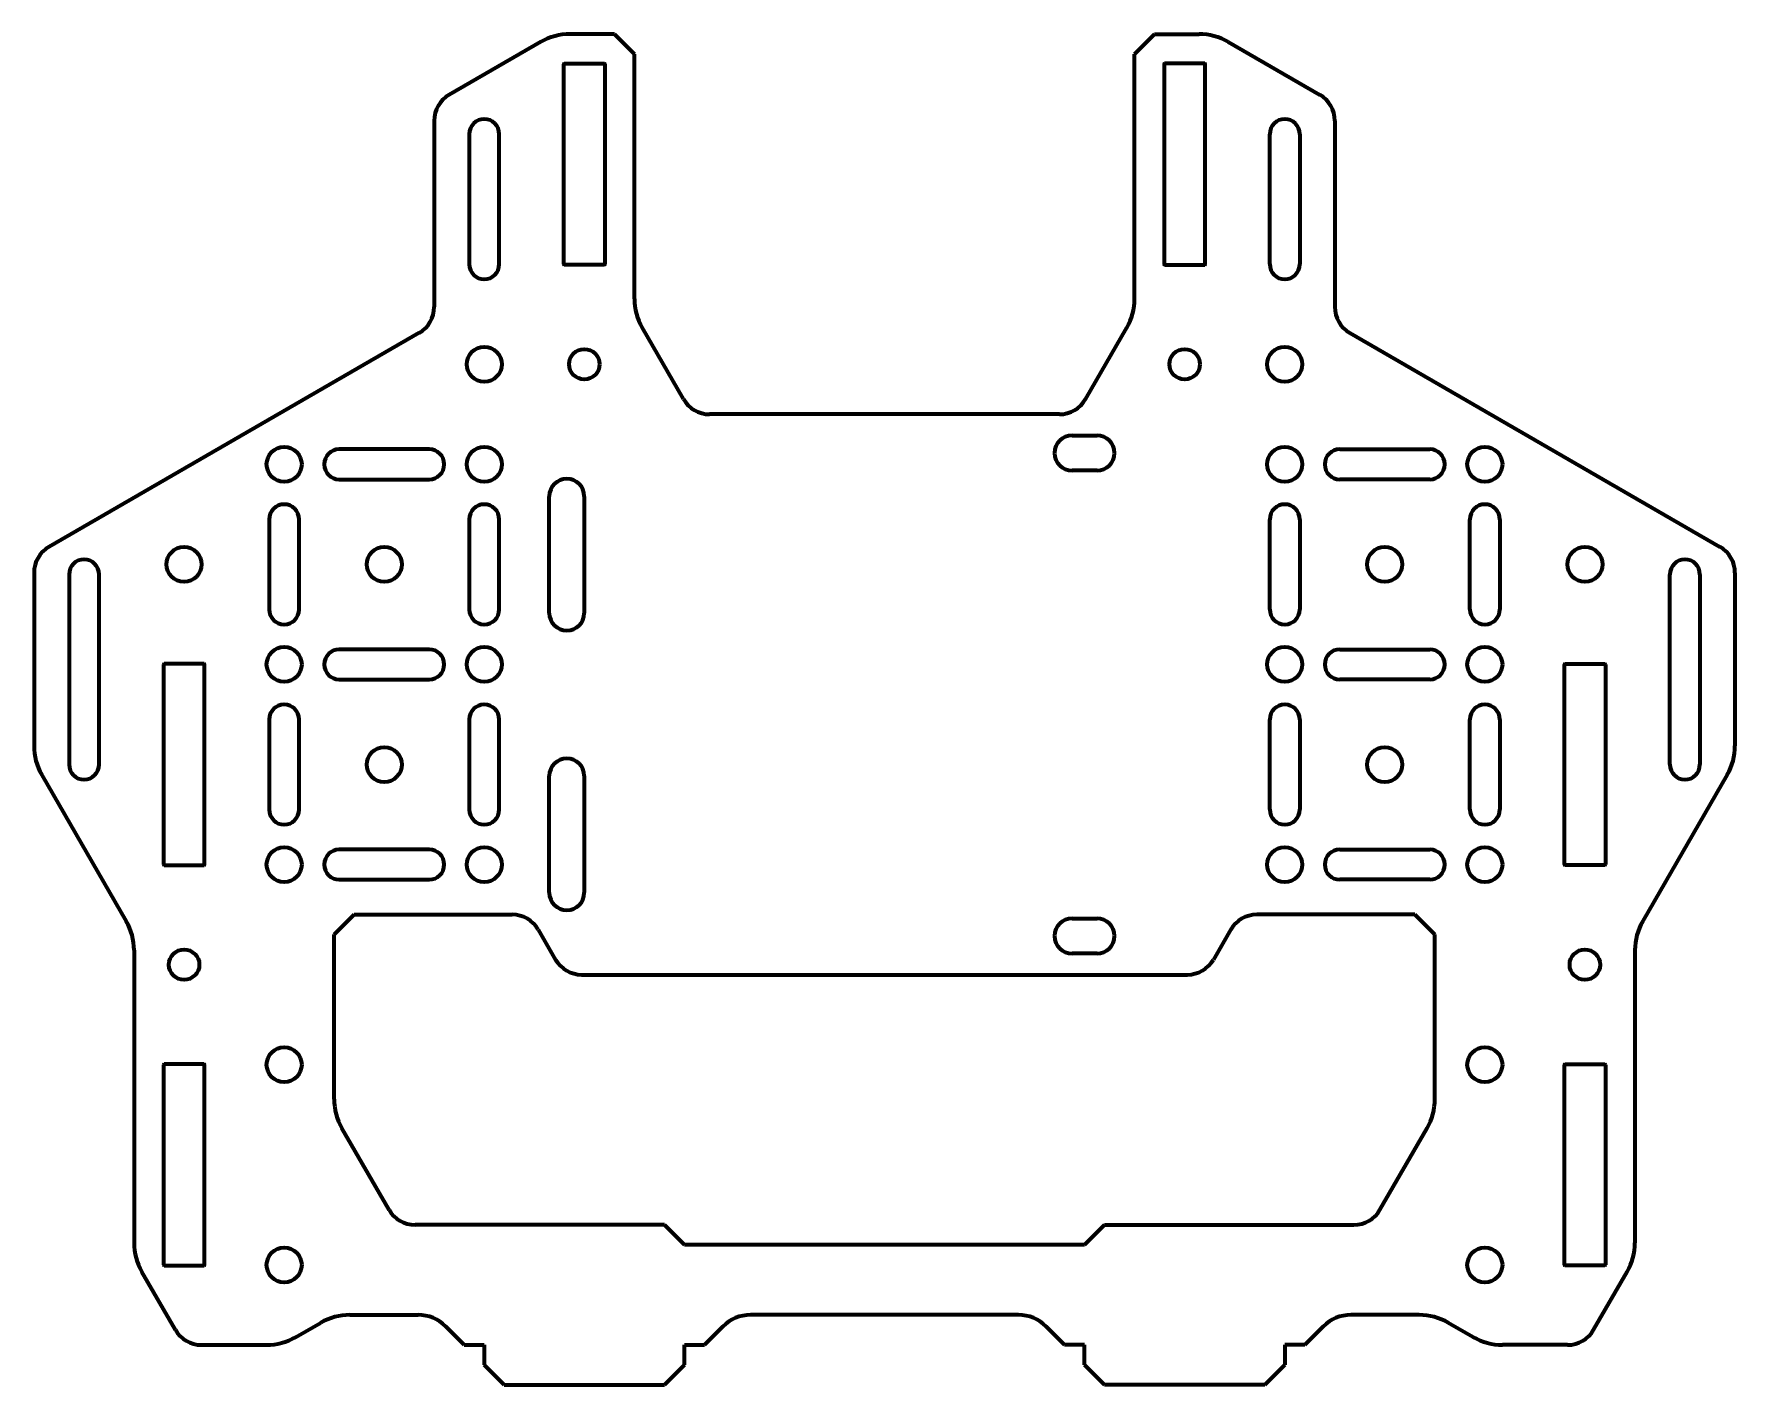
# Model space of a CAD drawing. Header units: millimetres. Extents: x -85 to 85, y -68 to 68.
import ezdxf

# ---------------------------------------------------------------- set-up
doc = ezdxf.new("R2010")
doc.units = ezdxf.units.MM
doc.linetypes.add('K5LT_BASIC', pattern=[0])
doc.layers.add('Системный слой (1)', color=251, linetype='Continuous', true_color=0x6c6c6c)

msp = doc.modelspace()

# ---------------------------------------------------------------- linework, layer by layer
at = {"layer": 'Системный слой (1)', "color": 150, "linetype": 'K5LT_BASIC', "lineweight": 80, "true_color": 0x0080ff}
for p, q in [((-34.34, 66.72), (-43.5, 61.44)), ((-27, 67.5), (-31.45, 67.5)), ((-27, 67.5), (-25, 65.5)), ((27, 67.5), (25, 65.5)), ((27, 67.5), (31.45, 67.5)), ((34.34, 66.72), (43.5, 61.44)), ((-25, 41.05), (-25, 65.5)), ((25, 41.05), (25, 65.5)), ((-32.05, 44.5), (-32.05, 64.5)), ((-32, 64.55), (-28, 64.55)), ((-27.95, 64.5), (-27.95, 44.5)), ((27.95, 64.5), (27.95, 44.5)), ((32, 64.55), (28, 64.55)), ((32.05, 44.5), (32.05, 64.5)), ((-45, 58.84), (-45, 40.23)), ((45, 58.84), (45, 40.23)), ((-41.5, 57.5), (-41.5, 44.5)), ((-38.5, 44.5), (-38.5, 57.5)), ((38.5, 44.5), (38.5, 57.5)), ((41.5, 57.5), (41.5, 44.5)), ((-28, 44.45), (-32, 44.45)), ((28, 44.45), (32, 44.45)), ((-46.5, 37.63), (-83.5, 16.27)), ((-20.09, 31), (-24.22, 38.16)), ((20.09, 31), (24.22, 38.16)), ((46.5, 37.63), (83.5, 16.27)), ((17.49, 29.5), (-17.49, 29.5)), ((18.75, 27.38), (21.25, 27.38)), ((-45.5, 26), (-54.5, 26)), ((45.5, 26), (54.5, 26)), ((21.25, 23.88), (18.75, 23.88)), ((-54.5, 23), (-45.5, 23)), ((54.5, 23), (45.5, 23)), ((-33.5, 9.64), (-33.5, 21.3)), ((-30, 21.3), (-30, 9.64)), ((-61.5, 19), (-61.5, 10)), ((-58.5, 10), (-58.5, 19)), ((-41.5, 19), (-41.5, 10)), ((-38.5, 10), (-38.5, 19)), ((38.5, 10), (38.5, 19)), ((41.5, 19), (41.5, 10)), ((58.5, 10), (58.5, 19)), ((61.5, 19), (61.5, 10)), ((-85, 13.67), (-85, -3.63)), ((85, 13.67), (85, -3.63)), ((-81.5, 13.5), (-81.5, -5.5)), ((-78.5, -5.5), (-78.5, 13.5)), ((78.5, -5.5), (78.5, 13.5)), ((81.5, 13.5), (81.5, -5.5)), ((-45.5, 6), (-54.5, 6)), ((45.5, 6), (54.5, 6)), ((-72.05, 4.5), (-72.05, -15.5)), ((-68, 4.55), (-72, 4.55)), ((-67.95, -15.5), (-67.95, 4.5)), ((67.95, -15.5), (67.95, 4.5)), ((68, 4.55), (72, 4.55)), ((72.05, 4.5), (72.05, -15.5)), ((-54.5, 3), (-45.5, 3)), ((54.5, 3), (45.5, 3)), ((-61.5, -1), (-61.5, -10)), ((-58.5, -10), (-58.5, -1)), ((-41.5, -1), (-41.5, -10)), ((-38.5, -10), (-38.5, -1)), ((38.5, -10), (38.5, -1)), ((41.5, -1), (41.5, -10)), ((58.5, -10), (58.5, -1)), ((61.5, -1), (61.5, -10)), ((-84.22, -6.52), (-75.78, -21.16)), ((-33.5, -18.3), (-33.5, -6.64)), ((-30, -6.64), (-30, -18.3)), ((84.22, -6.52), (75.78, -21.16)), ((-45.5, -14), (-54.5, -14)), ((45.5, -14), (54.5, -14)), ((-72, -15.55), (-68, -15.55)), ((54.5, -17), (45.5, -17)), ((72, -15.55), (68, -15.55)), ((-54.5, -17), (-45.5, -17)), ((-53, -20.5), (-55, -22.5)), ((-53, -20.5), (-37.2, -20.5)), ((-34.6, -22), (-32.87, -25)), ((18.75, -20.88), (21.25, -20.88)), ((34.6, -22), (32.87, -25)), ((53, -20.5), (37.2, -20.5)), ((53, -20.5), (55, -22.5)), ((-55, -38.95), (-55, -22.5)), ((55, -38.95), (55, -22.5)), ((-75, -24.05), (-75, -53.29)), ((21.25, -24.38), (18.75, -24.38)), ((75, -24.05), (75, -53.29)), ((-30.27, -26.5), (30.27, -26.5)), ((-72.05, -35.5), (-72.05, -55.5)), ((-68, -35.45), (-72, -35.45)), ((-67.95, -55.5), (-67.95, -35.5)), ((67.95, -55.5), (67.95, -35.5)), ((68, -35.45), (72, -35.45)), ((72.05, -35.5), (72.05, -55.5)), ((-49.52, -50), (-54.22, -41.84)), ((49.52, -50), (54.22, -41.84)), ((-22, -51.5), (-46.92, -51.5)), ((-22, -51.5), (-20, -53.5)), ((22, -51.5), (20, -53.5)), ((22, -51.5), (46.92, -51.5)), ((20, -53.5), (-20, -53.5)), ((-72, -55.55), (-68, -55.55)), ((72, -55.55), (68, -55.55)), ((-70.87, -62), (-74.22, -56.18)), ((70.87, -62), (74.22, -56.18)), ((-53.45, -60.5), (-46.62, -60.5)), ((13.38, -60.5), (-13.38, -60.5)), ((53.45, -60.5), (46.62, -60.5)), ((-58.85, -62.72), (-56.34, -61.28)), ((-43.85, -61.65), (-42, -63.5)), ((-18, -63.5), (-16.15, -61.65)), ((18, -63.5), (16.15, -61.65)), ((43.85, -61.65), (42, -63.5)), ((58.85, -62.72), (56.34, -61.28)), ((-68.27, -63.5), (-61.75, -63.5)), ((-42, -63.5), (-40, -63.5)), ((-40, -63.5), (-40, -65.5)), ((-20, -63.5), (-18, -63.5)), ((-20, -65.5), (-20, -63.5)), ((20, -63.5), (18, -63.5)), ((20, -65.5), (20, -63.5)), ((42, -63.5), (40, -63.5)), ((40, -63.5), (40, -65.5)), ((68.27, -63.5), (61.75, -63.5)), ((-38, -67.5), (-40, -65.5)), ((-20, -65.5), (-22, -67.5)), ((20, -65.5), (22, -67.5)), ((38, -67.5), (40, -65.5)), ((-38, -67.5), (-22, -67.5)), ((38, -67.5), (22, -67.5))]:
    msp.add_line(p, q, dxfattribs=at)
for centre, radius in [((-40, 34.5), 1.75), ((-30, 34.5), 1.52), ((30, 34.5), 1.52), ((40, 34.5), 1.75), ((-60, 24.5), 1.75), ((-40, 24.5), 1.75), ((40, 24.5), 1.75), ((60, 24.5), 1.75), ((-70, 14.5), 1.75), ((-50, 14.5), 1.75), ((50, 14.5), 1.75), ((70, 14.5), 1.75), ((-60, 4.5), 1.75), ((-40, 4.5), 1.75), ((40, 4.5), 1.75), ((60, 4.5), 1.75), ((-50, -5.5), 1.75), ((50, -5.5), 1.75), ((-60, -15.5), 1.75), ((-40, -15.5), 1.75), ((40, -15.5), 1.75), ((60, -15.5), 1.75), ((-70, -25.5), 1.52), ((70, -25.5), 1.52), ((-60, -35.5), 1.75), ((60, -35.5), 1.75), ((-60, -55.5), 1.75), ((60, -55.5), 1.75)]:
    msp.add_circle(centre, radius, dxfattribs=at)
for centre, radius, start, end in [((-31.45, 61.7), 5.8, 90, 120), ((31.45, 61.7), 5.8, 60, 90), ((-32, 64.5), 0.05, 90, 180), ((-28, 64.5), 0.05, 0, 90), ((28, 64.5), 0.05, 90, 180), ((32, 64.5), 0.05, 0, 90), ((-42, 58.84), 3, 120, 180), ((42, 58.84), 3, 0, 60), ((-40, 57.5), 1.5, 0, 180), ((40, 57.5), 1.5, 0, 180), ((-40, 44.5), 1.5, 180, 0), ((-32, 44.5), 0.05, 180, 270), ((-28, 44.5), 0.05, 270, 0), ((28, 44.5), 0.05, 180, 270), ((32, 44.5), 0.05, 270, 0), ((40, 44.5), 1.5, 180, 0), ((-19.2, 41.05), 5.8, 180, 210), ((19.2, 41.05), 5.8, 330, 0), ((-48, 40.23), 3, 300, 0), ((48, 40.23), 3, 180, 240), ((-17.49, 32.5), 3, 210, 270), ((17.49, 32.5), 3, 270, 330), ((18.75, 25.63), 1.75, 90, 270), ((21.25, 25.63), 1.75, 270, 90), ((-54.5, 24.5), 1.5, 90, 270), ((-45.5, 24.5), 1.5, 270, 90), ((45.5, 24.5), 1.5, 90, 270), ((54.5, 24.5), 1.5, 270, 90), ((-31.75, 21.3), 1.75, 0, 180), ((-60, 19), 1.5, 0, 180), ((-40, 19), 1.5, 0, 180), ((40, 19), 1.5, 0, 180), ((60, 19), 1.5, 0, 180), ((-82, 13.67), 3, 120, 180), ((82, 13.67), 3, 0, 60), ((-80, 13.5), 1.5, 0, 180), ((80, 13.5), 1.5, 0, 180), ((-60, 10), 1.5, 180, 0), ((-40, 10), 1.5, 180, 0), ((-31.75, 9.64), 1.75, 180, 0), ((40, 10), 1.5, 180, 0), ((60, 10), 1.5, 180, 0), ((-54.5, 4.5), 1.5, 90, 270), ((-45.5, 4.5), 1.5, 270, 90), ((45.5, 4.5), 1.5, 90, 270), ((54.5, 4.5), 1.5, 270, 90), ((-72, 4.5), 0.05, 90, 180), ((-68, 4.5), 0.05, 0, 90), ((68, 4.5), 0.05, 90, 180), ((72, 4.5), 0.05, 0, 90), ((-60, -1), 1.5, 0, 180), ((-40, -1), 1.5, 0, 180), ((40, -1), 1.5, 0, 180), ((60, -1), 1.5, 0, 180), ((-79.2, -3.63), 5.8, 180, 210), ((-31.75, -6.64), 1.75, 0, 180), ((79.2, -3.63), 5.8, 330, 0), ((-80, -5.5), 1.5, 180, 0), ((80, -5.5), 1.5, 180, 0), ((-60, -10), 1.5, 180, 0), ((-40, -10), 1.5, 180, 0), ((40, -10), 1.5, 180, 0), ((60, -10), 1.5, 180, 0), ((-54.5, -15.5), 1.5, 90, 270), ((-45.5, -15.5), 1.5, 270, 90), ((45.5, -15.5), 1.5, 90, 270), ((54.5, -15.5), 1.5, 270, 90), ((-72, -15.5), 0.05, 180, 270), ((-68, -15.5), 0.05, 270, 0), ((68, -15.5), 0.05, 180, 270), ((72, -15.5), 0.05, 270, 0), ((-31.75, -18.3), 1.75, 180, 0), ((-80.8, -24.05), 5.8, 0, 30), ((-37.2, -23.5), 3, 30, 90), ((18.75, -22.63), 1.75, 90, 270), ((21.25, -22.63), 1.75, 270, 90), ((37.2, -23.5), 3, 90, 150), ((80.8, -24.05), 5.8, 150, 180), ((-30.27, -23.5), 3, 210, 270), ((30.27, -23.5), 3, 270, 330), ((-72, -35.5), 0.05, 90, 180), ((-68, -35.5), 0.05, 0, 90), ((68, -35.5), 0.05, 90, 180), ((72, -35.5), 0.05, 0, 90), ((-49.2, -38.95), 5.8, 180, 210), ((49.2, -38.95), 5.8, 330, 0), ((-46.92, -48.5), 3, 210, 270), ((46.92, -48.5), 3, 270, 330), ((-69.2, -53.29), 5.8, 180, 210), ((69.2, -53.29), 5.8, 330, 0), ((-72, -55.5), 0.05, 180, 270), ((-68, -55.5), 0.05, 270, 0), ((68, -55.5), 0.05, 180, 270), ((72, -55.5), 0.05, 270, 0), ((-53.45, -66.3), 5.8, 90, 120), ((-46.62, -64.42), 3.92, 45, 90), ((-13.38, -64.42), 3.92, 90, 135), ((13.38, -64.42), 3.92, 45, 90), ((46.62, -64.42), 3.92, 90, 135), ((53.45, -66.3), 5.8, 60, 90), ((-68.27, -60.5), 3, 210, 270), ((-61.75, -57.7), 5.8, 270, 300), ((61.75, -57.7), 5.8, 240, 270), ((68.27, -60.5), 3, 270, 330)]:
    msp.add_arc(centre, radius, start, end, dxfattribs=at)

doc.saveas('drawing.dxf')
